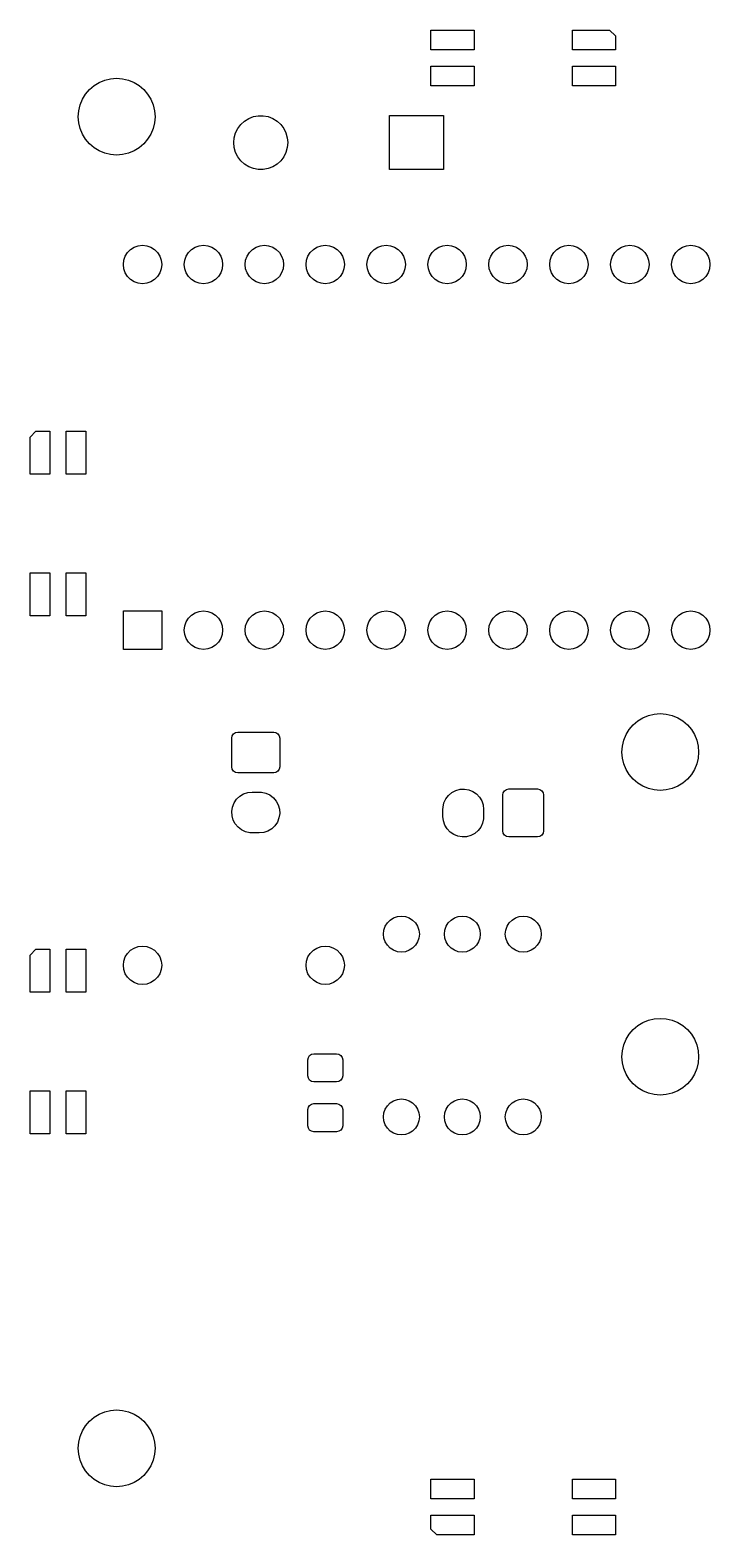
# Model space of a CAD drawing. Extents: x 3.95 to 6.42, y -4.85 to -2.38.
# Drawn here: x 3.952 to 5.069, y -4.847 to -2.378 of the extents above; entities that cross this region are included whole.
import ezdxf

# ---------------------------------------------------------------- set-up
doc = ezdxf.new("R2010")
doc.units = 0
doc.header["$MEASUREMENT"] = 0
doc.layers.add('BLACK', color=7, linetype='CONTINUOUS')

msp = doc.modelspace()

# ---------------------------------------------------------------- linework, layer by layer
at = {"layer": 'BLACK', "linetype": 'CONTINUOUS'}
for p, q in [((4.6104, -2.4098), (4.6104, -2.3776)), ((4.6104, -2.3776), (4.6813, -2.3776)), ((4.6813, -2.3776), (4.6813, -2.4098)), ((4.8427, -2.4098), (4.8427, -2.3776)), ((4.8427, -2.3776), (4.9039, -2.3776)), ((4.9039, -2.3776), (4.9136, -2.3872)), ((4.9136, -2.3872), (4.9136, -2.4098)), ((4.6813, -2.4098), (4.6104, -2.4098)), ((4.9136, -2.4098), (4.8427, -2.4098)), ((4.6104, -2.4689), (4.6104, -2.4366)), ((4.6104, -2.4366), (4.6813, -2.4366)), ((4.6813, -2.4366), (4.6813, -2.4689)), ((4.8427, -2.4689), (4.8427, -2.4366)), ((4.8427, -2.4366), (4.9136, -2.4366)), ((4.9136, -2.4366), (4.9136, -2.4689)), ((4.0499, -2.4751), (4.0575, -2.4687)), ((4.0575, -2.4687), (4.0659, -2.4636)), ((4.0659, -2.4636), (4.075, -2.4598)), ((4.075, -2.4598), (4.0846, -2.4575)), ((4.0846, -2.4575), (4.0945, -2.4567)), ((4.0945, -2.4567), (4.1043, -2.4575)), ((4.1043, -2.4575), (4.114, -2.4598)), ((4.114, -2.4598), (4.1231, -2.4636)), ((4.1231, -2.4636), (4.1315, -2.4687)), ((4.1315, -2.4687), (4.139, -2.4751)), ((4.6813, -2.4689), (4.6104, -2.4689)), ((4.9136, -2.4689), (4.8427, -2.4689)), ((4.0346, -2.5002), (4.0384, -2.4911)), ((4.0384, -2.4911), (4.0435, -2.4827)), ((4.0435, -2.4827), (4.0499, -2.4751)), ((4.139, -2.4751), (4.1454, -2.4827)), ((4.1454, -2.4827), (4.1506, -2.4911)), ((4.1506, -2.4911), (4.1544, -2.5002)), ((4.0315, -2.5197), (4.0323, -2.5098)), ((4.0323, -2.5098), (4.0346, -2.5002)), ((4.1544, -2.5002), (4.1567, -2.5098)), ((4.1567, -2.5098), (4.1575, -2.5197)), ((4.319, -2.5196), (4.327, -2.5181)), ((4.327, -2.5181), (4.3352, -2.5181)), ((4.3352, -2.5181), (4.3432, -2.5196)), ((4.5427, -2.6065), (4.5427, -2.5179)), ((4.5427, -2.5179), (4.6313, -2.5179)), ((4.6313, -2.5179), (4.6313, -2.6065)), ((4.0323, -2.5295), (4.0315, -2.5197)), ((4.0346, -2.5392), (4.0323, -2.5295)), ((4.0384, -2.5483), (4.0346, -2.5392)), ((4.1544, -2.5392), (4.1506, -2.5483)), ((4.1567, -2.5295), (4.1544, -2.5392)), ((4.1575, -2.5197), (4.1567, -2.5295)), ((4.2898, -2.5462), (4.2934, -2.5389)), ((4.2934, -2.5389), (4.2984, -2.5324)), ((4.2984, -2.5324), (4.3044, -2.5269)), ((4.3044, -2.5269), (4.3114, -2.5226)), ((4.3114, -2.5226), (4.319, -2.5196)), ((4.3432, -2.5196), (4.3508, -2.5226)), ((4.3508, -2.5226), (4.3578, -2.5269)), ((4.3578, -2.5269), (4.3638, -2.5324)), ((4.3638, -2.5324), (4.3688, -2.5389)), ((4.3688, -2.5389), (4.3724, -2.5462)), ((4.0435, -2.5567), (4.0384, -2.5483)), ((4.0499, -2.5642), (4.0435, -2.5567)), ((4.0575, -2.5706), (4.0499, -2.5642)), ((4.139, -2.5642), (4.1315, -2.5706)), ((4.1454, -2.5567), (4.139, -2.5642)), ((4.1506, -2.5483), (4.1454, -2.5567)), ((4.2868, -2.5622), (4.2876, -2.5541)), ((4.2876, -2.5703), (4.2868, -2.5622)), ((4.2876, -2.5541), (4.2898, -2.5462)), ((4.3724, -2.5462), (4.3746, -2.5541)), ((4.3746, -2.5541), (4.3754, -2.5622)), ((4.3754, -2.5622), (4.3746, -2.5703)), ((4.0659, -2.5758), (4.0575, -2.5706)), ((4.075, -2.5796), (4.0659, -2.5758)), ((4.0846, -2.5819), (4.075, -2.5796)), ((4.0945, -2.5827), (4.0846, -2.5819)), ((4.1043, -2.5819), (4.0945, -2.5827)), ((4.114, -2.5796), (4.1043, -2.5819)), ((4.1231, -2.5758), (4.114, -2.5796)), ((4.1315, -2.5706), (4.1231, -2.5758)), ((4.2898, -2.5782), (4.2876, -2.5703)), ((4.2934, -2.5855), (4.2898, -2.5782)), ((4.2984, -2.592), (4.2934, -2.5855)), ((4.3044, -2.5975), (4.2984, -2.592)), ((4.3638, -2.592), (4.3578, -2.5975)), ((4.3688, -2.5855), (4.3638, -2.592)), ((4.3724, -2.5782), (4.3688, -2.5855)), ((4.3746, -2.5703), (4.3724, -2.5782)), ((4.3114, -2.6019), (4.3044, -2.5975)), ((4.319, -2.6048), (4.3114, -2.6019)), ((4.327, -2.6063), (4.319, -2.6048)), ((4.3352, -2.6063), (4.327, -2.6063)), ((4.3432, -2.6048), (4.3352, -2.6063)), ((4.3508, -2.6019), (4.3432, -2.6048)), ((4.3578, -2.5975), (4.3508, -2.6019)), ((4.6313, -2.6065), (4.5427, -2.6065)), ((4.1124, -2.7426), (4.1174, -2.7376)), ((4.1174, -2.7376), (4.1233, -2.7338)), ((4.1233, -2.7338), (4.13, -2.7315)), ((4.13, -2.7315), (4.137, -2.7307)), ((4.137, -2.7307), (4.144, -2.7315)), ((4.144, -2.7315), (4.1507, -2.7338)), ((4.1507, -2.7338), (4.1566, -2.7376)), ((4.1566, -2.7376), (4.1616, -2.7426)), ((4.2124, -2.7426), (4.2174, -2.7376)), ((4.2174, -2.7376), (4.2233, -2.7338)), ((4.2233, -2.7338), (4.23, -2.7315)), ((4.23, -2.7315), (4.237, -2.7307)), ((4.237, -2.7307), (4.244, -2.7315)), ((4.244, -2.7315), (4.2507, -2.7338)), ((4.2507, -2.7338), (4.2566, -2.7376)), ((4.2566, -2.7376), (4.2616, -2.7426)), ((4.3124, -2.7426), (4.3174, -2.7376)), ((4.3174, -2.7376), (4.3233, -2.7338)), ((4.3233, -2.7338), (4.33, -2.7315)), ((4.33, -2.7315), (4.337, -2.7307)), ((4.337, -2.7307), (4.344, -2.7315)), ((4.344, -2.7315), (4.3507, -2.7338)), ((4.3507, -2.7338), (4.3566, -2.7376)), ((4.3566, -2.7376), (4.3616, -2.7426)), ((4.4124, -2.7426), (4.4174, -2.7376)), ((4.4174, -2.7376), (4.4233, -2.7338)), ((4.4233, -2.7338), (4.43, -2.7315)), ((4.43, -2.7315), (4.437, -2.7307)), ((4.437, -2.7307), (4.444, -2.7315)), ((4.444, -2.7315), (4.4507, -2.7338)), ((4.4507, -2.7338), (4.4566, -2.7376)), ((4.4566, -2.7376), (4.4616, -2.7426)), ((4.5124, -2.7426), (4.5174, -2.7376)), ((4.5174, -2.7376), (4.5233, -2.7338)), ((4.5233, -2.7338), (4.53, -2.7315)), ((4.53, -2.7315), (4.537, -2.7307)), ((4.537, -2.7307), (4.544, -2.7315)), ((4.544, -2.7315), (4.5507, -2.7338)), ((4.5507, -2.7338), (4.5566, -2.7376)), ((4.5566, -2.7376), (4.5616, -2.7426)), ((4.6124, -2.7426), (4.6174, -2.7376)), ((4.6174, -2.7376), (4.6233, -2.7338)), ((4.6233, -2.7338), (4.63, -2.7315)), ((4.63, -2.7315), (4.637, -2.7307)), ((4.637, -2.7307), (4.644, -2.7315)), ((4.644, -2.7315), (4.6507, -2.7338)), ((4.6507, -2.7338), (4.6566, -2.7376)), ((4.6566, -2.7376), (4.6616, -2.7426)), ((4.7124, -2.7426), (4.7174, -2.7376)), ((4.7174, -2.7376), (4.7233, -2.7338)), ((4.7233, -2.7338), (4.73, -2.7315)), ((4.73, -2.7315), (4.737, -2.7307)), ((4.737, -2.7307), (4.744, -2.7315)), ((4.744, -2.7315), (4.7507, -2.7338)), ((4.7507, -2.7338), (4.7566, -2.7376)), ((4.7566, -2.7376), (4.7616, -2.7426)), ((4.8124, -2.7426), (4.8174, -2.7376)), ((4.8174, -2.7376), (4.8233, -2.7338)), ((4.8233, -2.7338), (4.83, -2.7315)), ((4.83, -2.7315), (4.837, -2.7307)), ((4.837, -2.7307), (4.844, -2.7315)), ((4.844, -2.7315), (4.8507, -2.7338)), ((4.8507, -2.7338), (4.8566, -2.7376)), ((4.8566, -2.7376), (4.8616, -2.7426)), ((4.9124, -2.7426), (4.9174, -2.7376)), ((4.9174, -2.7376), (4.9233, -2.7338)), ((4.9233, -2.7338), (4.93, -2.7315)), ((4.93, -2.7315), (4.937, -2.7307)), ((4.937, -2.7307), (4.944, -2.7315)), ((4.944, -2.7315), (4.9507, -2.7338)), ((4.9507, -2.7338), (4.9566, -2.7376)), ((4.9566, -2.7376), (4.9616, -2.7426)), ((5.0124, -2.7426), (5.0174, -2.7376)), ((5.0174, -2.7376), (5.0233, -2.7338)), ((5.0233, -2.7338), (5.03, -2.7315)), ((5.03, -2.7315), (5.037, -2.7307)), ((5.037, -2.7307), (5.044, -2.7315)), ((5.044, -2.7315), (5.0507, -2.7338)), ((5.0507, -2.7338), (5.0566, -2.7376)), ((5.0566, -2.7376), (5.0616, -2.7426)), ((4.1055, -2.7622), (4.1063, -2.7552)), ((4.1063, -2.7692), (4.1055, -2.7622)), ((4.1063, -2.7552), (4.1086, -2.7485)), ((4.1086, -2.7485), (4.1124, -2.7426)), ((4.1616, -2.7426), (4.1654, -2.7485)), ((4.1654, -2.7485), (4.1677, -2.7552)), ((4.1677, -2.7552), (4.1685, -2.7622)), ((4.1685, -2.7622), (4.1677, -2.7692)), ((4.2055, -2.7622), (4.2063, -2.7552)), ((4.2063, -2.7692), (4.2055, -2.7622)), ((4.2063, -2.7552), (4.2086, -2.7485)), ((4.2086, -2.7485), (4.2124, -2.7426)), ((4.2616, -2.7426), (4.2654, -2.7485)), ((4.2654, -2.7485), (4.2677, -2.7552)), ((4.2677, -2.7552), (4.2685, -2.7622)), ((4.2685, -2.7622), (4.2677, -2.7692)), ((4.3055, -2.7622), (4.3063, -2.7552)), ((4.3063, -2.7692), (4.3055, -2.7622)), ((4.3063, -2.7552), (4.3086, -2.7485)), ((4.3086, -2.7485), (4.3124, -2.7426)), ((4.3616, -2.7426), (4.3654, -2.7485)), ((4.3654, -2.7485), (4.3677, -2.7552)), ((4.3677, -2.7552), (4.3685, -2.7622)), ((4.3685, -2.7622), (4.3677, -2.7692)), ((4.4055, -2.7622), (4.4063, -2.7552)), ((4.4063, -2.7692), (4.4055, -2.7622)), ((4.4063, -2.7552), (4.4086, -2.7485)), ((4.4086, -2.7485), (4.4124, -2.7426)), ((4.4616, -2.7426), (4.4654, -2.7485)), ((4.4654, -2.7485), (4.4677, -2.7552)), ((4.4677, -2.7552), (4.4685, -2.7622)), ((4.4685, -2.7622), (4.4677, -2.7692)), ((4.5055, -2.7622), (4.5063, -2.7552)), ((4.5063, -2.7692), (4.5055, -2.7622)), ((4.5063, -2.7552), (4.5086, -2.7485)), ((4.5086, -2.7485), (4.5124, -2.7426)), ((4.5616, -2.7426), (4.5654, -2.7485)), ((4.5654, -2.7485), (4.5677, -2.7552)), ((4.5677, -2.7552), (4.5685, -2.7622)), ((4.5685, -2.7622), (4.5677, -2.7692)), ((4.6055, -2.7622), (4.6063, -2.7552)), ((4.6063, -2.7692), (4.6055, -2.7622)), ((4.6063, -2.7552), (4.6086, -2.7485)), ((4.6086, -2.7485), (4.6124, -2.7426)), ((4.6616, -2.7426), (4.6654, -2.7485)), ((4.6654, -2.7485), (4.6677, -2.7552)), ((4.6677, -2.7552), (4.6685, -2.7622)), ((4.6685, -2.7622), (4.6677, -2.7692)), ((4.7055, -2.7622), (4.7063, -2.7552)), ((4.7063, -2.7692), (4.7055, -2.7622)), ((4.7063, -2.7552), (4.7086, -2.7485)), ((4.7086, -2.7485), (4.7124, -2.7426)), ((4.7616, -2.7426), (4.7654, -2.7485)), ((4.7654, -2.7485), (4.7677, -2.7552)), ((4.7677, -2.7552), (4.7685, -2.7622)), ((4.7685, -2.7622), (4.7677, -2.7692)), ((4.8055, -2.7622), (4.8063, -2.7552)), ((4.8063, -2.7692), (4.8055, -2.7622)), ((4.8063, -2.7552), (4.8086, -2.7485)), ((4.8086, -2.7485), (4.8124, -2.7426)), ((4.8616, -2.7426), (4.8654, -2.7485)), ((4.8654, -2.7485), (4.8677, -2.7552)), ((4.8677, -2.7552), (4.8685, -2.7622)), ((4.8685, -2.7622), (4.8677, -2.7692)), ((4.9055, -2.7622), (4.9063, -2.7552)), ((4.9063, -2.7692), (4.9055, -2.7622)), ((4.9063, -2.7552), (4.9086, -2.7485)), ((4.9086, -2.7485), (4.9124, -2.7426)), ((4.9616, -2.7426), (4.9654, -2.7485)), ((4.9654, -2.7485), (4.9677, -2.7552)), ((4.9677, -2.7552), (4.9685, -2.7622)), ((4.9685, -2.7622), (4.9677, -2.7692)), ((5.0055, -2.7622), (5.0063, -2.7552)), ((5.0063, -2.7692), (5.0055, -2.7622)), ((5.0063, -2.7552), (5.0086, -2.7485)), ((5.0086, -2.7485), (5.0124, -2.7426)), ((5.0616, -2.7426), (5.0654, -2.7485)), ((5.0654, -2.7485), (5.0677, -2.7552)), ((5.0677, -2.7552), (5.0685, -2.7622)), ((5.0685, -2.7622), (5.0677, -2.7692)), ((4.1086, -2.7759), (4.1063, -2.7692)), ((4.1124, -2.7818), (4.1086, -2.7759)), ((4.1174, -2.7868), (4.1124, -2.7818)), ((4.1233, -2.7906), (4.1174, -2.7868)), ((4.1566, -2.7868), (4.1507, -2.7906)), ((4.1616, -2.7818), (4.1566, -2.7868)), ((4.1654, -2.7759), (4.1616, -2.7818)), ((4.1677, -2.7692), (4.1654, -2.7759)), ((4.2086, -2.7759), (4.2063, -2.7692)), ((4.2124, -2.7818), (4.2086, -2.7759)), ((4.2174, -2.7868), (4.2124, -2.7818)), ((4.2233, -2.7906), (4.2174, -2.7868)), ((4.2566, -2.7868), (4.2507, -2.7906)), ((4.2616, -2.7818), (4.2566, -2.7868)), ((4.2654, -2.7759), (4.2616, -2.7818)), ((4.2677, -2.7692), (4.2654, -2.7759)), ((4.3086, -2.7759), (4.3063, -2.7692)), ((4.3124, -2.7818), (4.3086, -2.7759)), ((4.3174, -2.7868), (4.3124, -2.7818)), ((4.3233, -2.7906), (4.3174, -2.7868)), ((4.3566, -2.7868), (4.3507, -2.7906)), ((4.3616, -2.7818), (4.3566, -2.7868)), ((4.3654, -2.7759), (4.3616, -2.7818)), ((4.3677, -2.7692), (4.3654, -2.7759)), ((4.4086, -2.7759), (4.4063, -2.7692)), ((4.4124, -2.7818), (4.4086, -2.7759)), ((4.4174, -2.7868), (4.4124, -2.7818)), ((4.4233, -2.7906), (4.4174, -2.7868)), ((4.4566, -2.7868), (4.4507, -2.7906)), ((4.4616, -2.7818), (4.4566, -2.7868)), ((4.4654, -2.7759), (4.4616, -2.7818)), ((4.4677, -2.7692), (4.4654, -2.7759)), ((4.5086, -2.7759), (4.5063, -2.7692)), ((4.5124, -2.7818), (4.5086, -2.7759)), ((4.5174, -2.7868), (4.5124, -2.7818)), ((4.5233, -2.7906), (4.5174, -2.7868)), ((4.5566, -2.7868), (4.5507, -2.7906)), ((4.5616, -2.7818), (4.5566, -2.7868)), ((4.5654, -2.7759), (4.5616, -2.7818)), ((4.5677, -2.7692), (4.5654, -2.7759)), ((4.6086, -2.7759), (4.6063, -2.7692)), ((4.6124, -2.7818), (4.6086, -2.7759)), ((4.6174, -2.7868), (4.6124, -2.7818)), ((4.6233, -2.7906), (4.6174, -2.7868)), ((4.6566, -2.7868), (4.6507, -2.7906)), ((4.6616, -2.7818), (4.6566, -2.7868)), ((4.6654, -2.7759), (4.6616, -2.7818)), ((4.6677, -2.7692), (4.6654, -2.7759)), ((4.7086, -2.7759), (4.7063, -2.7692)), ((4.7124, -2.7818), (4.7086, -2.7759)), ((4.7174, -2.7868), (4.7124, -2.7818)), ((4.7233, -2.7906), (4.7174, -2.7868)), ((4.7566, -2.7868), (4.7507, -2.7906)), ((4.7616, -2.7818), (4.7566, -2.7868)), ((4.7654, -2.7759), (4.7616, -2.7818)), ((4.7677, -2.7692), (4.7654, -2.7759)), ((4.8086, -2.7759), (4.8063, -2.7692)), ((4.8124, -2.7818), (4.8086, -2.7759)), ((4.8174, -2.7868), (4.8124, -2.7818)), ((4.8233, -2.7906), (4.8174, -2.7868)), ((4.8566, -2.7868), (4.8507, -2.7906)), ((4.8616, -2.7818), (4.8566, -2.7868)), ((4.8654, -2.7759), (4.8616, -2.7818)), ((4.8677, -2.7692), (4.8654, -2.7759)), ((4.9086, -2.7759), (4.9063, -2.7692)), ((4.9124, -2.7818), (4.9086, -2.7759)), ((4.9174, -2.7868), (4.9124, -2.7818)), ((4.9233, -2.7906), (4.9174, -2.7868)), ((4.9566, -2.7868), (4.9507, -2.7906)), ((4.9616, -2.7818), (4.9566, -2.7868)), ((4.9654, -2.7759), (4.9616, -2.7818)), ((4.9677, -2.7692), (4.9654, -2.7759)), ((5.0086, -2.7759), (5.0063, -2.7692)), ((5.0124, -2.7818), (5.0086, -2.7759)), ((5.0174, -2.7868), (5.0124, -2.7818)), ((5.0233, -2.7906), (5.0174, -2.7868)), ((5.0566, -2.7868), (5.0507, -2.7906)), ((5.0616, -2.7818), (5.0566, -2.7868)), ((5.0654, -2.7759), (5.0616, -2.7818)), ((5.0677, -2.7692), (5.0654, -2.7759)), ((4.13, -2.7929), (4.1233, -2.7906)), ((4.137, -2.7937), (4.13, -2.7929)), ((4.144, -2.7929), (4.137, -2.7937)), ((4.1507, -2.7906), (4.144, -2.7929)), ((4.23, -2.7929), (4.2233, -2.7906)), ((4.237, -2.7937), (4.23, -2.7929)), ((4.244, -2.7929), (4.237, -2.7937)), ((4.2507, -2.7906), (4.244, -2.7929)), ((4.33, -2.7929), (4.3233, -2.7906)), ((4.337, -2.7937), (4.33, -2.7929)), ((4.344, -2.7929), (4.337, -2.7937)), ((4.3507, -2.7906), (4.344, -2.7929)), ((4.43, -2.7929), (4.4233, -2.7906)), ((4.437, -2.7937), (4.43, -2.7929)), ((4.444, -2.7929), (4.437, -2.7937)), ((4.4507, -2.7906), (4.444, -2.7929)), ((4.53, -2.7929), (4.5233, -2.7906)), ((4.537, -2.7937), (4.53, -2.7929)), ((4.544, -2.7929), (4.537, -2.7937)), ((4.5507, -2.7906), (4.544, -2.7929)), ((4.63, -2.7929), (4.6233, -2.7906)), ((4.637, -2.7937), (4.63, -2.7929)), ((4.644, -2.7929), (4.637, -2.7937)), ((4.6507, -2.7906), (4.644, -2.7929)), ((4.73, -2.7929), (4.7233, -2.7906)), ((4.737, -2.7937), (4.73, -2.7929)), ((4.744, -2.7929), (4.737, -2.7937)), ((4.7507, -2.7906), (4.744, -2.7929)), ((4.83, -2.7929), (4.8233, -2.7906)), ((4.837, -2.7937), (4.83, -2.7929)), ((4.844, -2.7929), (4.837, -2.7937)), ((4.8507, -2.7906), (4.844, -2.7929)), ((4.93, -2.7929), (4.9233, -2.7906)), ((4.937, -2.7937), (4.93, -2.7929)), ((4.944, -2.7929), (4.937, -2.7937)), ((4.9507, -2.7906), (4.944, -2.7929)), ((5.03, -2.7929), (5.0233, -2.7906)), ((5.037, -2.7937), (5.03, -2.7929)), ((5.044, -2.7929), (5.037, -2.7937)), ((5.0507, -2.7906), (5.044, -2.7929)), ((3.9524, -3.0453), (3.962, -3.0356)), ((3.962, -3.0356), (3.9846, -3.0356)), ((3.9846, -3.0356), (3.9846, -3.1065)), ((4.0114, -3.1065), (4.0114, -3.0356)), ((4.0114, -3.0356), (4.0437, -3.0356)), ((4.0437, -3.0356), (4.0437, -3.1065)), ((3.9524, -3.1065), (3.9524, -3.0453)), ((3.9846, -3.1065), (3.9524, -3.1065)), ((4.0437, -3.1065), (4.0114, -3.1065)), ((3.9524, -3.3388), (3.9524, -3.2679)), ((3.9524, -3.2679), (3.9846, -3.2679)), ((3.9846, -3.2679), (3.9846, -3.3388)), ((4.0114, -3.3388), (4.0114, -3.2679)), ((4.0114, -3.2679), (4.0437, -3.2679)), ((4.0437, -3.2679), (4.0437, -3.3388)), ((4.1055, -3.3937), (4.1055, -3.3307)), ((4.1055, -3.3307), (4.1685, -3.3307)), ((4.1685, -3.3307), (4.1685, -3.3937)), ((4.2233, -3.3338), (4.23, -3.3315)), ((4.23, -3.3315), (4.237, -3.3307)), ((4.237, -3.3307), (4.244, -3.3315)), ((4.244, -3.3315), (4.2507, -3.3338)), ((4.3233, -3.3338), (4.33, -3.3315)), ((4.33, -3.3315), (4.337, -3.3307)), ((4.337, -3.3307), (4.344, -3.3315)), ((4.344, -3.3315), (4.3507, -3.3338)), ((4.4233, -3.3338), (4.43, -3.3315)), ((4.43, -3.3315), (4.437, -3.3307)), ((4.437, -3.3307), (4.444, -3.3315)), ((4.444, -3.3315), (4.4507, -3.3338)), ((4.5233, -3.3338), (4.53, -3.3315)), ((4.53, -3.3315), (4.537, -3.3307)), ((4.537, -3.3307), (4.544, -3.3315)), ((4.544, -3.3315), (4.5507, -3.3338)), ((4.6233, -3.3338), (4.63, -3.3315)), ((4.63, -3.3315), (4.637, -3.3307)), ((4.637, -3.3307), (4.644, -3.3315)), ((4.644, -3.3315), (4.6507, -3.3338)), ((4.7233, -3.3338), (4.73, -3.3315)), ((4.73, -3.3315), (4.737, -3.3307)), ((4.737, -3.3307), (4.744, -3.3315)), ((4.744, -3.3315), (4.7507, -3.3338)), ((4.8233, -3.3338), (4.83, -3.3315)), ((4.83, -3.3315), (4.837, -3.3307)), ((4.837, -3.3307), (4.844, -3.3315)), ((4.844, -3.3315), (4.8507, -3.3338)), ((4.9233, -3.3338), (4.93, -3.3315)), ((4.93, -3.3315), (4.937, -3.3307)), ((4.937, -3.3307), (4.944, -3.3315)), ((4.944, -3.3315), (4.9507, -3.3338)), ((5.0233, -3.3338), (5.03, -3.3315)), ((5.03, -3.3315), (5.037, -3.3307)), ((5.037, -3.3307), (5.044, -3.3315)), ((5.044, -3.3315), (5.0507, -3.3338)), ((3.9846, -3.3388), (3.9524, -3.3388)), ((4.0437, -3.3388), (4.0114, -3.3388)), ((4.2055, -3.3622), (4.2063, -3.3552)), ((4.2063, -3.3552), (4.2086, -3.3485)), ((4.2086, -3.3485), (4.2124, -3.3426)), ((4.2124, -3.3426), (4.2174, -3.3376)), ((4.2174, -3.3376), (4.2233, -3.3338)), ((4.2507, -3.3338), (4.2566, -3.3376)), ((4.2566, -3.3376), (4.2616, -3.3426)), ((4.2616, -3.3426), (4.2654, -3.3485)), ((4.2654, -3.3485), (4.2677, -3.3552)), ((4.2677, -3.3552), (4.2685, -3.3622)), ((4.3055, -3.3622), (4.3063, -3.3552)), ((4.3063, -3.3552), (4.3086, -3.3485)), ((4.3086, -3.3485), (4.3124, -3.3426)), ((4.3124, -3.3426), (4.3174, -3.3376)), ((4.3174, -3.3376), (4.3233, -3.3338)), ((4.3507, -3.3338), (4.3566, -3.3376)), ((4.3566, -3.3376), (4.3616, -3.3426)), ((4.3616, -3.3426), (4.3654, -3.3485)), ((4.3654, -3.3485), (4.3677, -3.3552)), ((4.3677, -3.3552), (4.3685, -3.3622)), ((4.4055, -3.3622), (4.4063, -3.3552)), ((4.4063, -3.3552), (4.4086, -3.3485)), ((4.4086, -3.3485), (4.4124, -3.3426)), ((4.4124, -3.3426), (4.4174, -3.3376)), ((4.4174, -3.3376), (4.4233, -3.3338)), ((4.4507, -3.3338), (4.4566, -3.3376)), ((4.4566, -3.3376), (4.4616, -3.3426)), ((4.4616, -3.3426), (4.4654, -3.3485)), ((4.4654, -3.3485), (4.4677, -3.3552)), ((4.4677, -3.3552), (4.4685, -3.3622)), ((4.5055, -3.3622), (4.5063, -3.3552)), ((4.5063, -3.3552), (4.5086, -3.3485)), ((4.5086, -3.3485), (4.5124, -3.3426)), ((4.5124, -3.3426), (4.5174, -3.3376)), ((4.5174, -3.3376), (4.5233, -3.3338)), ((4.5507, -3.3338), (4.5566, -3.3376)), ((4.5566, -3.3376), (4.5616, -3.3426)), ((4.5616, -3.3426), (4.5654, -3.3485)), ((4.5654, -3.3485), (4.5677, -3.3552)), ((4.5677, -3.3552), (4.5685, -3.3622)), ((4.6055, -3.3622), (4.6063, -3.3552)), ((4.6063, -3.3552), (4.6086, -3.3485)), ((4.6086, -3.3485), (4.6124, -3.3426)), ((4.6124, -3.3426), (4.6174, -3.3376)), ((4.6174, -3.3376), (4.6233, -3.3338)), ((4.6507, -3.3338), (4.6566, -3.3376)), ((4.6566, -3.3376), (4.6616, -3.3426)), ((4.6616, -3.3426), (4.6654, -3.3485)), ((4.6654, -3.3485), (4.6677, -3.3552)), ((4.6677, -3.3552), (4.6685, -3.3622)), ((4.7055, -3.3622), (4.7063, -3.3552)), ((4.7063, -3.3552), (4.7086, -3.3485)), ((4.7086, -3.3485), (4.7124, -3.3426)), ((4.7124, -3.3426), (4.7174, -3.3376)), ((4.7174, -3.3376), (4.7233, -3.3338)), ((4.7507, -3.3338), (4.7566, -3.3376)), ((4.7566, -3.3376), (4.7616, -3.3426)), ((4.7616, -3.3426), (4.7654, -3.3485)), ((4.7654, -3.3485), (4.7677, -3.3552)), ((4.7677, -3.3552), (4.7685, -3.3622)), ((4.8055, -3.3622), (4.8063, -3.3552)), ((4.8063, -3.3552), (4.8086, -3.3485)), ((4.8086, -3.3485), (4.8124, -3.3426)), ((4.8124, -3.3426), (4.8174, -3.3376)), ((4.8174, -3.3376), (4.8233, -3.3338)), ((4.8507, -3.3338), (4.8566, -3.3376)), ((4.8566, -3.3376), (4.8616, -3.3426)), ((4.8616, -3.3426), (4.8654, -3.3485)), ((4.8654, -3.3485), (4.8677, -3.3552)), ((4.8677, -3.3552), (4.8685, -3.3622)), ((4.9055, -3.3622), (4.9063, -3.3552)), ((4.9063, -3.3552), (4.9086, -3.3485)), ((4.9086, -3.3485), (4.9124, -3.3426)), ((4.9124, -3.3426), (4.9174, -3.3376)), ((4.9174, -3.3376), (4.9233, -3.3338)), ((4.9507, -3.3338), (4.9566, -3.3376)), ((4.9566, -3.3376), (4.9616, -3.3426)), ((4.9616, -3.3426), (4.9654, -3.3485)), ((4.9654, -3.3485), (4.9677, -3.3552)), ((4.9677, -3.3552), (4.9685, -3.3622)), ((5.0055, -3.3622), (5.0063, -3.3552)), ((5.0063, -3.3552), (5.0086, -3.3485)), ((5.0086, -3.3485), (5.0124, -3.3426)), ((5.0124, -3.3426), (5.0174, -3.3376)), ((5.0174, -3.3376), (5.0233, -3.3338)), ((5.0507, -3.3338), (5.0566, -3.3376)), ((5.0566, -3.3376), (5.0616, -3.3426)), ((5.0616, -3.3426), (5.0654, -3.3485)), ((5.0654, -3.3485), (5.0677, -3.3552)), ((5.0677, -3.3552), (5.0685, -3.3622)), ((4.2063, -3.3692), (4.2055, -3.3622)), ((4.2086, -3.3759), (4.2063, -3.3692)), ((4.2124, -3.3818), (4.2086, -3.3759)), ((4.2174, -3.3868), (4.2124, -3.3818)), ((4.2616, -3.3818), (4.2566, -3.3868)), ((4.2654, -3.3759), (4.2616, -3.3818)), ((4.2677, -3.3692), (4.2654, -3.3759)), ((4.2685, -3.3622), (4.2677, -3.3692)), ((4.3063, -3.3692), (4.3055, -3.3622)), ((4.3086, -3.3759), (4.3063, -3.3692)), ((4.3124, -3.3818), (4.3086, -3.3759)), ((4.3174, -3.3868), (4.3124, -3.3818)), ((4.3616, -3.3818), (4.3566, -3.3868)), ((4.3654, -3.3759), (4.3616, -3.3818)), ((4.3677, -3.3692), (4.3654, -3.3759)), ((4.3685, -3.3622), (4.3677, -3.3692)), ((4.4063, -3.3692), (4.4055, -3.3622)), ((4.4086, -3.3759), (4.4063, -3.3692)), ((4.4124, -3.3818), (4.4086, -3.3759)), ((4.4174, -3.3868), (4.4124, -3.3818)), ((4.4616, -3.3818), (4.4566, -3.3868)), ((4.4654, -3.3759), (4.4616, -3.3818)), ((4.4677, -3.3692), (4.4654, -3.3759)), ((4.4685, -3.3622), (4.4677, -3.3692)), ((4.5063, -3.3692), (4.5055, -3.3622)), ((4.5086, -3.3759), (4.5063, -3.3692)), ((4.5124, -3.3818), (4.5086, -3.3759)), ((4.5174, -3.3868), (4.5124, -3.3818)), ((4.5616, -3.3818), (4.5566, -3.3868)), ((4.5654, -3.3759), (4.5616, -3.3818)), ((4.5677, -3.3692), (4.5654, -3.3759)), ((4.5685, -3.3622), (4.5677, -3.3692)), ((4.6063, -3.3692), (4.6055, -3.3622)), ((4.6086, -3.3759), (4.6063, -3.3692)), ((4.6124, -3.3818), (4.6086, -3.3759)), ((4.6174, -3.3868), (4.6124, -3.3818)), ((4.6616, -3.3818), (4.6566, -3.3868)), ((4.6654, -3.3759), (4.6616, -3.3818)), ((4.6677, -3.3692), (4.6654, -3.3759)), ((4.6685, -3.3622), (4.6677, -3.3692)), ((4.7063, -3.3692), (4.7055, -3.3622)), ((4.7086, -3.3759), (4.7063, -3.3692)), ((4.7124, -3.3818), (4.7086, -3.3759)), ((4.7174, -3.3868), (4.7124, -3.3818)), ((4.7616, -3.3818), (4.7566, -3.3868)), ((4.7654, -3.3759), (4.7616, -3.3818)), ((4.7677, -3.3692), (4.7654, -3.3759)), ((4.7685, -3.3622), (4.7677, -3.3692)), ((4.8063, -3.3692), (4.8055, -3.3622)), ((4.8086, -3.3759), (4.8063, -3.3692)), ((4.8124, -3.3818), (4.8086, -3.3759)), ((4.8174, -3.3868), (4.8124, -3.3818)), ((4.8616, -3.3818), (4.8566, -3.3868)), ((4.8654, -3.3759), (4.8616, -3.3818)), ((4.8677, -3.3692), (4.8654, -3.3759)), ((4.8685, -3.3622), (4.8677, -3.3692)), ((4.9063, -3.3692), (4.9055, -3.3622)), ((4.9086, -3.3759), (4.9063, -3.3692)), ((4.9124, -3.3818), (4.9086, -3.3759)), ((4.9174, -3.3868), (4.9124, -3.3818)), ((4.9616, -3.3818), (4.9566, -3.3868)), ((4.9654, -3.3759), (4.9616, -3.3818)), ((4.9677, -3.3692), (4.9654, -3.3759)), ((4.9685, -3.3622), (4.9677, -3.3692)), ((5.0063, -3.3692), (5.0055, -3.3622)), ((5.0086, -3.3759), (5.0063, -3.3692)), ((5.0124, -3.3818), (5.0086, -3.3759)), ((5.0174, -3.3868), (5.0124, -3.3818)), ((5.0616, -3.3818), (5.0566, -3.3868)), ((5.0654, -3.3759), (5.0616, -3.3818)), ((5.0677, -3.3692), (5.0654, -3.3759)), ((5.0685, -3.3622), (5.0677, -3.3692)), ((4.1685, -3.3937), (4.1055, -3.3937)), ((4.2233, -3.3906), (4.2174, -3.3868)), ((4.23, -3.3929), (4.2233, -3.3906)), ((4.237, -3.3937), (4.23, -3.3929)), ((4.244, -3.3929), (4.237, -3.3937)), ((4.2507, -3.3906), (4.244, -3.3929)), ((4.2566, -3.3868), (4.2507, -3.3906)), ((4.3233, -3.3906), (4.3174, -3.3868)), ((4.33, -3.3929), (4.3233, -3.3906)), ((4.337, -3.3937), (4.33, -3.3929)), ((4.344, -3.3929), (4.337, -3.3937)), ((4.3507, -3.3906), (4.344, -3.3929)), ((4.3566, -3.3868), (4.3507, -3.3906)), ((4.4233, -3.3906), (4.4174, -3.3868)), ((4.43, -3.3929), (4.4233, -3.3906)), ((4.437, -3.3937), (4.43, -3.3929)), ((4.444, -3.3929), (4.437, -3.3937)), ((4.4507, -3.3906), (4.444, -3.3929)), ((4.4566, -3.3868), (4.4507, -3.3906)), ((4.5233, -3.3906), (4.5174, -3.3868)), ((4.53, -3.3929), (4.5233, -3.3906)), ((4.537, -3.3937), (4.53, -3.3929)), ((4.544, -3.3929), (4.537, -3.3937)), ((4.5507, -3.3906), (4.544, -3.3929)), ((4.5566, -3.3868), (4.5507, -3.3906)), ((4.6233, -3.3906), (4.6174, -3.3868)), ((4.63, -3.3929), (4.6233, -3.3906)), ((4.637, -3.3937), (4.63, -3.3929)), ((4.644, -3.3929), (4.637, -3.3937)), ((4.6507, -3.3906), (4.644, -3.3929)), ((4.6566, -3.3868), (4.6507, -3.3906)), ((4.7233, -3.3906), (4.7174, -3.3868)), ((4.73, -3.3929), (4.7233, -3.3906)), ((4.737, -3.3937), (4.73, -3.3929)), ((4.744, -3.3929), (4.737, -3.3937)), ((4.7507, -3.3906), (4.744, -3.3929)), ((4.7566, -3.3868), (4.7507, -3.3906)), ((4.8233, -3.3906), (4.8174, -3.3868)), ((4.83, -3.3929), (4.8233, -3.3906)), ((4.837, -3.3937), (4.83, -3.3929)), ((4.844, -3.3929), (4.837, -3.3937)), ((4.8507, -3.3906), (4.844, -3.3929)), ((4.8566, -3.3868), (4.8507, -3.3906)), ((4.9233, -3.3906), (4.9174, -3.3868)), ((4.93, -3.3929), (4.9233, -3.3906)), ((4.937, -3.3937), (4.93, -3.3929)), ((4.944, -3.3929), (4.937, -3.3937)), ((4.9507, -3.3906), (4.944, -3.3929)), ((4.9566, -3.3868), (4.9507, -3.3906)), ((5.0233, -3.3906), (5.0174, -3.3868)), ((5.03, -3.3929), (5.0233, -3.3906)), ((5.037, -3.3937), (5.03, -3.3929)), ((5.044, -3.3929), (5.037, -3.3937)), ((5.0507, -3.3906), (5.044, -3.3929)), ((5.0566, -3.3868), (5.0507, -3.3906)), ((4.95, -3.5112), (4.9584, -3.5061)), ((4.9584, -3.5061), (4.9675, -3.5023)), ((4.9675, -3.5023), (4.9772, -3.5)), ((4.9772, -3.5), (4.987, -3.4992)), ((4.987, -3.4992), (4.9969, -3.5)), ((4.9969, -3.5), (5.0065, -3.5023)), ((5.0065, -3.5023), (5.0156, -3.5061)), ((5.0156, -3.5061), (5.024, -3.5112)), ((4.2863, -3.5324), (4.2895, -3.5303)), ((4.2895, -3.5303), (4.2933, -3.5295)), ((4.2933, -3.5295), (4.3524, -3.5295)), ((4.3524, -3.5295), (4.3561, -3.5303)), ((4.3561, -3.5303), (4.3593, -3.5324)), ((4.9309, -3.5336), (4.936, -3.5252)), ((4.936, -3.5252), (4.9425, -3.5177)), ((4.9425, -3.5177), (4.95, -3.5112)), ((5.024, -3.5112), (5.0316, -3.5177)), ((5.0316, -3.5177), (5.038, -3.5252)), ((5.038, -3.5252), (5.0431, -3.5336)), ((4.2835, -3.5394), (4.2842, -3.5356)), ((4.2835, -3.5866), (4.2835, -3.5394)), ((4.2842, -3.5356), (4.2863, -3.5324)), ((4.3593, -3.5324), (4.3615, -3.5356)), ((4.3615, -3.5356), (4.3622, -3.5394)), ((4.3622, -3.5394), (4.3622, -3.5866)), ((4.924, -3.5622), (4.9248, -3.5524)), ((4.9248, -3.5524), (4.9271, -3.5427)), ((4.9271, -3.5427), (4.9309, -3.5336)), ((5.0431, -3.5336), (5.0469, -3.5427)), ((5.0469, -3.5427), (5.0492, -3.5524)), ((5.0492, -3.5524), (5.05, -3.5622)), ((4.9248, -3.5721), (4.924, -3.5622)), ((4.9271, -3.5817), (4.9248, -3.5721)), ((5.0492, -3.5721), (5.0469, -3.5817)), ((5.05, -3.5622), (5.0492, -3.5721)), ((4.2842, -3.5904), (4.2835, -3.5866)), ((4.2863, -3.5936), (4.2842, -3.5904)), ((4.2895, -3.5957), (4.2863, -3.5936)), ((4.2933, -3.5965), (4.2895, -3.5957)), ((4.3524, -3.5965), (4.2933, -3.5965)), ((4.3561, -3.5957), (4.3524, -3.5965)), ((4.3593, -3.5936), (4.3561, -3.5957)), ((4.3615, -3.5904), (4.3593, -3.5936)), ((4.3622, -3.5866), (4.3615, -3.5904)), ((4.9309, -3.5908), (4.9271, -3.5817)), ((4.936, -3.5992), (4.9309, -3.5908)), ((4.9425, -3.6067), (4.936, -3.5992)), ((5.038, -3.5992), (5.0316, -3.6067)), ((5.0431, -3.5908), (5.038, -3.5992)), ((5.0469, -3.5817), (5.0431, -3.5908)), ((4.3029, -3.631), (4.3097, -3.6287)), ((4.3097, -3.6287), (4.3169, -3.628)), ((4.3169, -3.628), (4.3287, -3.628)), ((4.3287, -3.628), (4.3324, -3.6281)), ((4.3324, -3.6281), (4.3394, -3.6297)), ((4.3394, -3.6297), (4.346, -3.6327)), ((4.6393, -3.6333), (4.6448, -3.6286)), ((4.6448, -3.6286), (4.6512, -3.6252)), ((4.6512, -3.6252), (4.6582, -3.6233)), ((4.6582, -3.6233), (4.6654, -3.6229)), ((4.6654, -3.6229), (4.6725, -3.6241)), ((4.6725, -3.6241), (4.6793, -3.6267)), ((4.6793, -3.6267), (4.6852, -3.6308)), ((4.7285, -3.6327), (4.7293, -3.6289)), ((4.7293, -3.6289), (4.7314, -3.6257)), ((4.7314, -3.6257), (4.7346, -3.6236)), ((4.7346, -3.6236), (4.7384, -3.6228)), ((4.7384, -3.6228), (4.7856, -3.6228)), ((4.7856, -3.6228), (4.7894, -3.6236)), ((4.7894, -3.6236), (4.7926, -3.6257)), ((4.7926, -3.6257), (4.7947, -3.6289)), ((4.7947, -3.6289), (4.7955, -3.6327)), ((4.95, -3.6132), (4.9425, -3.6067)), ((4.9584, -3.6183), (4.95, -3.6132)), ((4.9675, -3.6221), (4.9584, -3.6183)), ((4.9772, -3.6244), (4.9675, -3.6221)), ((4.987, -3.6252), (4.9772, -3.6244)), ((4.9969, -3.6244), (4.987, -3.6252)), ((5.0065, -3.6221), (4.9969, -3.6244)), ((5.0156, -3.6183), (5.0065, -3.6221)), ((5.024, -3.6132), (5.0156, -3.6183)), ((5.0316, -3.6067), (5.024, -3.6132)), ((4.2835, -3.6596), (4.2847, -3.6525)), ((4.2847, -3.6525), (4.2874, -3.6457)), ((4.2874, -3.6457), (4.2914, -3.6398)), ((4.2914, -3.6398), (4.2967, -3.6348)), ((4.2967, -3.6348), (4.3029, -3.631)), ((4.346, -3.6327), (4.3518, -3.6371)), ((4.3518, -3.6371), (4.3564, -3.6426)), ((4.3564, -3.6426), (4.3598, -3.649)), ((4.3598, -3.649), (4.3618, -3.656)), ((4.6301, -3.6563), (4.6303, -3.6527)), ((4.6303, -3.6527), (4.6319, -3.6456)), ((4.6319, -3.6456), (4.6349, -3.639)), ((4.6349, -3.639), (4.6393, -3.6333)), ((4.6852, -3.6308), (4.6902, -3.636)), ((4.6902, -3.636), (4.694, -3.6422)), ((4.694, -3.6422), (4.6963, -3.6491)), ((4.6963, -3.6491), (4.697, -3.6563)), ((4.7285, -3.6917), (4.7285, -3.6327)), ((4.7955, -3.6327), (4.7955, -3.6917)), ((4.2839, -3.6668), (4.2835, -3.6596)), ((4.2858, -3.6738), (4.2839, -3.6668)), ((4.2892, -3.6802), (4.2858, -3.6738)), ((4.3583, -3.6771), (4.3542, -3.6831)), ((4.361, -3.6704), (4.3583, -3.6771)), ((4.3622, -3.6632), (4.361, -3.6704)), ((4.3618, -3.656), (4.3622, -3.6632)), ((4.6301, -3.6681), (4.6301, -3.6563)), ((4.6309, -3.6753), (4.6301, -3.6681)), ((4.6332, -3.6822), (4.6309, -3.6753)), ((4.6953, -3.6788), (4.6923, -3.6854)), ((4.6969, -3.6717), (4.6953, -3.6788)), ((4.697, -3.6681), (4.6969, -3.6717)), ((4.697, -3.6563), (4.697, -3.6681)), ((4.2939, -3.6857), (4.2892, -3.6802)), ((4.2997, -3.6901), (4.2939, -3.6857)), ((4.3062, -3.6931), (4.2997, -3.6901)), ((4.3133, -3.6947), (4.3062, -3.6931)), ((4.3169, -3.6949), (4.3133, -3.6947)), ((4.3287, -3.6949), (4.3169, -3.6949)), ((4.3359, -3.6941), (4.3287, -3.6949)), ((4.3428, -3.6918), (4.3359, -3.6941)), ((4.349, -3.6881), (4.3428, -3.6918)), ((4.3542, -3.6831), (4.349, -3.6881)), ((4.6369, -3.6884), (4.6332, -3.6822)), ((4.6419, -3.6936), (4.6369, -3.6884)), ((4.6479, -3.6977), (4.6419, -3.6936)), ((4.6546, -3.7004), (4.6479, -3.6977)), ((4.6618, -3.7015), (4.6546, -3.7004)), ((4.669, -3.7011), (4.6618, -3.7015)), ((4.676, -3.6992), (4.669, -3.7011)), ((4.6824, -3.6958), (4.676, -3.6992)), ((4.6879, -3.6911), (4.6824, -3.6958)), ((4.6923, -3.6854), (4.6879, -3.6911)), ((4.7293, -3.6955), (4.7285, -3.6917)), ((4.7314, -3.6987), (4.7293, -3.6955)), ((4.7346, -3.7008), (4.7314, -3.6987)), ((4.7384, -3.7016), (4.7346, -3.7008)), ((4.7856, -3.7016), (4.7384, -3.7016)), ((4.7894, -3.7008), (4.7856, -3.7016)), ((4.7926, -3.6987), (4.7894, -3.7008)), ((4.7947, -3.6955), (4.7926, -3.6987)), ((4.7955, -3.6917), (4.7947, -3.6955)), ((4.5332, -3.8545), (4.5354, -3.8482)), ((4.5354, -3.8482), (4.5389, -3.8426)), ((4.5389, -3.8426), (4.5436, -3.8379)), ((4.5436, -3.8379), (4.5492, -3.8344)), ((4.5492, -3.8344), (4.5554, -3.8322)), ((4.5554, -3.8322), (4.562, -3.8315)), ((4.562, -3.8315), (4.5686, -3.8322)), ((4.5686, -3.8322), (4.5748, -3.8344)), ((4.5748, -3.8344), (4.5804, -3.8379)), ((4.5804, -3.8379), (4.5851, -3.8426)), ((4.5851, -3.8426), (4.5886, -3.8482)), ((4.5886, -3.8482), (4.5908, -3.8545)), ((4.6332, -3.8545), (4.6354, -3.8482)), ((4.6354, -3.8482), (4.6389, -3.8426)), ((4.6389, -3.8426), (4.6436, -3.8379)), ((4.6436, -3.8379), (4.6492, -3.8344)), ((4.6492, -3.8344), (4.6554, -3.8322)), ((4.6554, -3.8322), (4.662, -3.8315)), ((4.662, -3.8315), (4.6686, -3.8322)), ((4.6686, -3.8322), (4.6748, -3.8344)), ((4.6748, -3.8344), (4.6804, -3.8379)), ((4.6804, -3.8379), (4.6851, -3.8426)), ((4.6851, -3.8426), (4.6886, -3.8482)), ((4.6886, -3.8482), (4.6908, -3.8545)), ((4.7332, -3.8545), (4.7354, -3.8482)), ((4.7354, -3.8482), (4.7389, -3.8426)), ((4.7389, -3.8426), (4.7436, -3.8379)), ((4.7436, -3.8379), (4.7492, -3.8344)), ((4.7492, -3.8344), (4.7554, -3.8322)), ((4.7554, -3.8322), (4.762, -3.8315)), ((4.762, -3.8315), (4.7686, -3.8322)), ((4.7686, -3.8322), (4.7748, -3.8344)), ((4.7748, -3.8344), (4.7804, -3.8379)), ((4.7804, -3.8379), (4.7851, -3.8426)), ((4.7851, -3.8426), (4.7886, -3.8482)), ((4.7886, -3.8482), (4.7908, -3.8545)), ((4.5325, -3.861), (4.5332, -3.8545)), ((4.5332, -3.8676), (4.5325, -3.861)), ((4.5354, -3.8738), (4.5332, -3.8676)), ((4.5389, -3.8794), (4.5354, -3.8738)), ((4.5886, -3.8738), (4.5851, -3.8794)), ((4.5908, -3.8676), (4.5886, -3.8738)), ((4.5908, -3.8545), (4.5915, -3.861)), ((4.5915, -3.861), (4.5908, -3.8676)), ((4.6325, -3.861), (4.6332, -3.8545)), ((4.6332, -3.8676), (4.6325, -3.861)), ((4.6354, -3.8738), (4.6332, -3.8676)), ((4.6389, -3.8794), (4.6354, -3.8738)), ((4.6886, -3.8738), (4.6851, -3.8794)), ((4.6908, -3.8676), (4.6886, -3.8738)), ((4.6908, -3.8545), (4.6915, -3.861)), ((4.6915, -3.861), (4.6908, -3.8676)), ((4.7325, -3.861), (4.7332, -3.8545)), ((4.7332, -3.8676), (4.7325, -3.861)), ((4.7354, -3.8738), (4.7332, -3.8676)), ((4.7389, -3.8794), (4.7354, -3.8738)), ((4.7886, -3.8738), (4.7851, -3.8794)), ((4.7908, -3.8676), (4.7886, -3.8738)), ((4.7908, -3.8545), (4.7915, -3.861)), ((4.7915, -3.861), (4.7908, -3.8676)), ((3.9524, -3.8953), (3.962, -3.8856)), ((3.9524, -3.9565), (3.9524, -3.8953)), ((3.962, -3.8856), (3.9846, -3.8856)), ((3.9846, -3.8856), (3.9846, -3.9565)), ((4.0114, -3.9565), (4.0114, -3.8856)), ((4.0114, -3.8856), (4.0437, -3.8856)), ((4.0437, -3.8856), (4.0437, -3.9565)), ((4.1063, -3.9052), (4.1086, -3.8985)), ((4.1086, -3.8985), (4.1124, -3.8926)), ((4.1124, -3.8926), (4.1174, -3.8876)), ((4.1174, -3.8876), (4.1233, -3.8838)), ((4.1233, -3.8838), (4.13, -3.8815)), ((4.13, -3.8815), (4.137, -3.8807)), ((4.137, -3.8807), (4.144, -3.8815)), ((4.144, -3.8815), (4.1507, -3.8838)), ((4.1507, -3.8838), (4.1566, -3.8876)), ((4.1566, -3.8876), (4.1616, -3.8926)), ((4.1616, -3.8926), (4.1654, -3.8985)), ((4.1654, -3.8985), (4.1677, -3.9052)), ((4.4063, -3.9052), (4.4086, -3.8985)), ((4.4086, -3.8985), (4.4124, -3.8926)), ((4.4124, -3.8926), (4.4174, -3.8876)), ((4.4174, -3.8876), (4.4233, -3.8838)), ((4.4233, -3.8838), (4.43, -3.8815)), ((4.43, -3.8815), (4.437, -3.8807)), ((4.437, -3.8807), (4.444, -3.8815)), ((4.444, -3.8815), (4.4507, -3.8838)), ((4.4507, -3.8838), (4.4566, -3.8876)), ((4.4566, -3.8876), (4.4616, -3.8926)), ((4.4616, -3.8926), (4.4654, -3.8985)), ((4.4654, -3.8985), (4.4677, -3.9052)), ((4.5436, -3.8841), (4.5389, -3.8794)), ((4.5492, -3.8876), (4.5436, -3.8841)), ((4.5554, -3.8898), (4.5492, -3.8876)), ((4.562, -3.8906), (4.5554, -3.8898)), ((4.5686, -3.8898), (4.562, -3.8906)), ((4.5748, -3.8876), (4.5686, -3.8898)), ((4.5804, -3.8841), (4.5748, -3.8876)), ((4.5851, -3.8794), (4.5804, -3.8841)), ((4.6436, -3.8841), (4.6389, -3.8794)), ((4.6492, -3.8876), (4.6436, -3.8841)), ((4.6554, -3.8898), (4.6492, -3.8876)), ((4.662, -3.8906), (4.6554, -3.8898)), ((4.6686, -3.8898), (4.662, -3.8906)), ((4.6748, -3.8876), (4.6686, -3.8898)), ((4.6804, -3.8841), (4.6748, -3.8876)), ((4.6851, -3.8794), (4.6804, -3.8841)), ((4.7436, -3.8841), (4.7389, -3.8794)), ((4.7492, -3.8876), (4.7436, -3.8841)), ((4.7554, -3.8898), (4.7492, -3.8876)), ((4.762, -3.8906), (4.7554, -3.8898)), ((4.7686, -3.8898), (4.762, -3.8906)), ((4.7748, -3.8876), (4.7686, -3.8898)), ((4.7804, -3.8841), (4.7748, -3.8876)), ((4.7851, -3.8794), (4.7804, -3.8841)), ((4.1055, -3.9122), (4.1063, -3.9052)), ((4.1063, -3.9192), (4.1055, -3.9122)), ((4.1086, -3.9259), (4.1063, -3.9192)), ((4.1124, -3.9318), (4.1086, -3.9259)), ((4.1654, -3.9259), (4.1616, -3.9318)), ((4.1677, -3.9192), (4.1654, -3.9259)), ((4.1677, -3.9052), (4.1685, -3.9122)), ((4.1685, -3.9122), (4.1677, -3.9192)), ((4.4055, -3.9122), (4.4063, -3.9052)), ((4.4063, -3.9192), (4.4055, -3.9122)), ((4.4086, -3.9259), (4.4063, -3.9192)), ((4.4124, -3.9318), (4.4086, -3.9259)), ((4.4654, -3.9259), (4.4616, -3.9318)), ((4.4677, -3.9192), (4.4654, -3.9259)), ((4.4677, -3.9052), (4.4685, -3.9122)), ((4.4685, -3.9122), (4.4677, -3.9192)), ((4.1174, -3.9368), (4.1124, -3.9318)), ((4.1233, -3.9406), (4.1174, -3.9368)), ((4.13, -3.9429), (4.1233, -3.9406)), ((4.137, -3.9437), (4.13, -3.9429)), ((4.144, -3.9429), (4.137, -3.9437)), ((4.1507, -3.9406), (4.144, -3.9429)), ((4.1566, -3.9368), (4.1507, -3.9406)), ((4.1616, -3.9318), (4.1566, -3.9368)), ((4.4174, -3.9368), (4.4124, -3.9318)), ((4.4233, -3.9406), (4.4174, -3.9368)), ((4.43, -3.9429), (4.4233, -3.9406)), ((4.437, -3.9437), (4.43, -3.9429)), ((4.444, -3.9429), (4.437, -3.9437)), ((4.4507, -3.9406), (4.444, -3.9429)), ((4.4566, -3.9368), (4.4507, -3.9406)), ((4.4616, -3.9318), (4.4566, -3.9368)), ((3.9846, -3.9565), (3.9524, -3.9565)), ((4.0437, -3.9565), (4.0114, -3.9565)), ((4.9675, -4.0023), (4.9772, -4)), ((4.9772, -4), (4.987, -3.9992)), ((4.987, -3.9992), (4.9969, -4)), ((4.9969, -4), (5.0065, -4.0023)), ((4.936, -4.0252), (4.9425, -4.0177)), ((4.9425, -4.0177), (4.95, -4.0112)), ((4.95, -4.0112), (4.9584, -4.0061)), ((4.9584, -4.0061), (4.9675, -4.0023)), ((5.0065, -4.0023), (5.0156, -4.0061)), ((5.0156, -4.0061), (5.024, -4.0112)), ((5.024, -4.0112), (5.0316, -4.0177)), ((5.0316, -4.0177), (5.038, -4.0252)), ((4.9248, -4.0524), (4.9271, -4.0427)), ((4.9271, -4.0427), (4.9309, -4.0336)), ((4.9309, -4.0336), (4.936, -4.0252)), ((5.038, -4.0252), (5.0431, -4.0336)), ((5.0431, -4.0336), (5.0469, -4.0427)), ((5.0469, -4.0427), (5.0492, -4.0524)), ((4.4085, -4.0672), (4.4092, -4.0635)), ((4.4085, -4.0938), (4.4085, -4.0672)), ((4.4092, -4.0635), (4.4113, -4.0603)), ((4.4113, -4.0603), (4.4145, -4.0581)), ((4.4145, -4.0581), (4.4183, -4.0574)), ((4.4183, -4.0574), (4.4557, -4.0574)), ((4.4557, -4.0574), (4.4595, -4.0581)), ((4.4595, -4.0581), (4.4627, -4.0603)), ((4.4627, -4.0603), (4.4648, -4.0635)), ((4.4648, -4.0635), (4.4656, -4.0672)), ((4.4656, -4.0672), (4.4656, -4.0938)), ((4.924, -4.0622), (4.9248, -4.0524)), ((4.9248, -4.0721), (4.924, -4.0622)), ((4.9271, -4.0817), (4.9248, -4.0721)), ((5.0492, -4.0721), (5.0469, -4.0817)), ((5.0492, -4.0524), (5.05, -4.0622)), ((5.05, -4.0622), (5.0492, -4.0721)), ((4.4092, -4.0976), (4.4085, -4.0938)), ((4.4113, -4.1008), (4.4092, -4.0976)), ((4.4648, -4.0976), (4.4627, -4.1008)), ((4.4656, -4.0938), (4.4648, -4.0976)), ((4.9309, -4.0908), (4.9271, -4.0817)), ((4.936, -4.0992), (4.9309, -4.0908)), ((5.0431, -4.0908), (5.038, -4.0992)), ((5.0469, -4.0817), (5.0431, -4.0908)), ((3.9524, -4.1888), (3.9524, -4.1179)), ((3.9524, -4.1179), (3.9846, -4.1179)), ((3.9846, -4.1179), (3.9846, -4.1888)), ((4.0114, -4.1888), (4.0114, -4.1179)), ((4.0114, -4.1179), (4.0437, -4.1179)), ((4.0437, -4.1179), (4.0437, -4.1888)), ((4.4145, -4.1029), (4.4113, -4.1008)), ((4.4183, -4.1036), (4.4145, -4.1029)), ((4.4557, -4.1036), (4.4183, -4.1036)), ((4.4595, -4.1029), (4.4557, -4.1036)), ((4.4627, -4.1008), (4.4595, -4.1029)), ((4.9425, -4.1067), (4.936, -4.0992)), ((4.95, -4.1132), (4.9425, -4.1067)), ((4.9584, -4.1183), (4.95, -4.1132)), ((4.9675, -4.1221), (4.9584, -4.1183)), ((4.9772, -4.1244), (4.9675, -4.1221)), ((5.0065, -4.1221), (4.9969, -4.1244)), ((5.0156, -4.1183), (5.0065, -4.1221)), ((5.024, -4.1132), (5.0156, -4.1183)), ((5.0316, -4.1067), (5.024, -4.1132)), ((5.038, -4.0992), (5.0316, -4.1067)), ((4.4085, -4.1489), (4.4092, -4.1452)), ((4.4092, -4.1452), (4.4113, -4.142)), ((4.4113, -4.142), (4.4145, -4.1398)), ((4.4145, -4.1398), (4.4183, -4.1391)), ((4.4183, -4.1391), (4.4557, -4.1391)), ((4.4557, -4.1391), (4.4595, -4.1398)), ((4.4595, -4.1398), (4.4627, -4.142)), ((4.4627, -4.142), (4.4648, -4.1452)), ((4.4648, -4.1452), (4.4656, -4.1489)), ((4.5332, -4.1545), (4.5354, -4.1482)), ((4.5354, -4.1482), (4.5389, -4.1426)), ((4.5389, -4.1426), (4.5436, -4.1379)), ((4.5436, -4.1379), (4.5492, -4.1344)), ((4.5492, -4.1344), (4.5554, -4.1322)), ((4.5554, -4.1322), (4.562, -4.1315)), ((4.562, -4.1315), (4.5686, -4.1322)), ((4.5686, -4.1322), (4.5748, -4.1344)), ((4.5748, -4.1344), (4.5804, -4.1379)), ((4.5804, -4.1379), (4.5851, -4.1426)), ((4.5851, -4.1426), (4.5886, -4.1482)), ((4.5886, -4.1482), (4.5908, -4.1545)), ((4.6332, -4.1545), (4.6354, -4.1482)), ((4.6354, -4.1482), (4.6389, -4.1426)), ((4.6389, -4.1426), (4.6436, -4.1379)), ((4.6436, -4.1379), (4.6492, -4.1344)), ((4.6492, -4.1344), (4.6554, -4.1322)), ((4.6554, -4.1322), (4.662, -4.1315)), ((4.662, -4.1315), (4.6686, -4.1322)), ((4.6686, -4.1322), (4.6748, -4.1344)), ((4.6748, -4.1344), (4.6804, -4.1379)), ((4.6804, -4.1379), (4.6851, -4.1426)), ((4.6851, -4.1426), (4.6886, -4.1482)), ((4.6886, -4.1482), (4.6908, -4.1545)), ((4.7332, -4.1545), (4.7354, -4.1482)), ((4.7354, -4.1482), (4.7389, -4.1426)), ((4.7389, -4.1426), (4.7436, -4.1379)), ((4.7436, -4.1379), (4.7492, -4.1344)), ((4.7492, -4.1344), (4.7554, -4.1322)), ((4.7554, -4.1322), (4.762, -4.1315)), ((4.762, -4.1315), (4.7686, -4.1322)), ((4.7686, -4.1322), (4.7748, -4.1344)), ((4.7748, -4.1344), (4.7804, -4.1379)), ((4.7804, -4.1379), (4.7851, -4.1426)), ((4.7851, -4.1426), (4.7886, -4.1482)), ((4.7886, -4.1482), (4.7908, -4.1545)), ((4.987, -4.1252), (4.9772, -4.1244)), ((4.9969, -4.1244), (4.987, -4.1252)), ((4.4085, -4.1755), (4.4085, -4.1489)), ((4.4656, -4.1489), (4.4656, -4.1755)), ((4.5325, -4.161), (4.5332, -4.1545)), ((4.5332, -4.1676), (4.5325, -4.161)), ((4.5354, -4.1738), (4.5332, -4.1676)), ((4.5908, -4.1676), (4.5886, -4.1738)), ((4.5908, -4.1545), (4.5915, -4.161)), ((4.5915, -4.161), (4.5908, -4.1676)), ((4.6325, -4.161), (4.6332, -4.1545)), ((4.6332, -4.1676), (4.6325, -4.161)), ((4.6354, -4.1738), (4.6332, -4.1676)), ((4.6908, -4.1676), (4.6886, -4.1738)), ((4.6908, -4.1545), (4.6915, -4.161)), ((4.6915, -4.161), (4.6908, -4.1676)), ((4.7325, -4.161), (4.7332, -4.1545)), ((4.7332, -4.1676), (4.7325, -4.161)), ((4.7354, -4.1738), (4.7332, -4.1676)), ((4.7908, -4.1676), (4.7886, -4.1738)), ((4.7908, -4.1545), (4.7915, -4.161)), ((4.7915, -4.161), (4.7908, -4.1676)), ((3.9846, -4.1888), (3.9524, -4.1888)), ((4.0437, -4.1888), (4.0114, -4.1888)), ((4.4092, -4.1793), (4.4085, -4.1755)), ((4.4113, -4.1825), (4.4092, -4.1793)), ((4.4145, -4.1846), (4.4113, -4.1825)), ((4.4183, -4.1853), (4.4145, -4.1846)), ((4.4557, -4.1853), (4.4183, -4.1853)), ((4.4595, -4.1846), (4.4557, -4.1853)), ((4.4627, -4.1825), (4.4595, -4.1846)), ((4.4648, -4.1793), (4.4627, -4.1825)), ((4.4656, -4.1755), (4.4648, -4.1793)), ((4.5389, -4.1794), (4.5354, -4.1738)), ((4.5436, -4.1841), (4.5389, -4.1794)), ((4.5492, -4.1876), (4.5436, -4.1841)), ((4.5554, -4.1898), (4.5492, -4.1876)), ((4.562, -4.1906), (4.5554, -4.1898)), ((4.5686, -4.1898), (4.562, -4.1906)), ((4.5748, -4.1876), (4.5686, -4.1898)), ((4.5804, -4.1841), (4.5748, -4.1876)), ((4.5851, -4.1794), (4.5804, -4.1841)), ((4.5886, -4.1738), (4.5851, -4.1794)), ((4.6389, -4.1794), (4.6354, -4.1738)), ((4.6436, -4.1841), (4.6389, -4.1794)), ((4.6492, -4.1876), (4.6436, -4.1841)), ((4.6554, -4.1898), (4.6492, -4.1876)), ((4.662, -4.1906), (4.6554, -4.1898)), ((4.6686, -4.1898), (4.662, -4.1906)), ((4.6748, -4.1876), (4.6686, -4.1898)), ((4.6804, -4.1841), (4.6748, -4.1876)), ((4.6851, -4.1794), (4.6804, -4.1841)), ((4.6886, -4.1738), (4.6851, -4.1794)), ((4.7389, -4.1794), (4.7354, -4.1738)), ((4.7436, -4.1841), (4.7389, -4.1794)), ((4.7492, -4.1876), (4.7436, -4.1841)), ((4.7554, -4.1898), (4.7492, -4.1876)), ((4.762, -4.1906), (4.7554, -4.1898)), ((4.7686, -4.1898), (4.762, -4.1906)), ((4.7748, -4.1876), (4.7686, -4.1898)), ((4.7804, -4.1841), (4.7748, -4.1876)), ((4.7851, -4.1794), (4.7804, -4.1841)), ((4.7886, -4.1738), (4.7851, -4.1794)), ((4.0846, -4.6425), (4.0945, -4.6417)), ((4.0945, -4.6417), (4.1043, -4.6425)), ((4.0435, -4.6677), (4.0499, -4.6602)), ((4.0499, -4.6602), (4.0575, -4.6538)), ((4.0575, -4.6538), (4.0659, -4.6486)), ((4.0659, -4.6486), (4.075, -4.6448)), ((4.075, -4.6448), (4.0846, -4.6425)), ((4.1043, -4.6425), (4.114, -4.6448)), ((4.114, -4.6448), (4.1231, -4.6486)), ((4.1231, -4.6486), (4.1315, -4.6538)), ((4.1315, -4.6538), (4.139, -4.6602)), ((4.139, -4.6602), (4.1454, -4.6677)), ((4.0323, -4.6949), (4.0346, -4.6853)), ((4.0346, -4.6853), (4.0384, -4.6761)), ((4.0384, -4.6761), (4.0435, -4.6677)), ((4.1454, -4.6677), (4.1506, -4.6761)), ((4.1506, -4.6761), (4.1544, -4.6853)), ((4.1544, -4.6853), (4.1567, -4.6949)), ((4.0315, -4.7047), (4.0323, -4.6949)), ((4.0323, -4.7146), (4.0315, -4.7047)), ((4.0346, -4.7242), (4.0323, -4.7146)), ((4.1567, -4.7146), (4.1544, -4.7242)), ((4.1567, -4.6949), (4.1575, -4.7047)), ((4.1575, -4.7047), (4.1567, -4.7146)), ((4.0384, -4.7333), (4.0346, -4.7242)), ((4.0435, -4.7418), (4.0384, -4.7333)), ((4.1506, -4.7333), (4.1454, -4.7418)), ((4.1544, -4.7242), (4.1506, -4.7333)), ((4.0499, -4.7493), (4.0435, -4.7418)), ((4.0575, -4.7557), (4.0499, -4.7493)), ((4.0659, -4.7609), (4.0575, -4.7557)), ((4.075, -4.7646), (4.0659, -4.7609)), ((4.0846, -4.7669), (4.075, -4.7646)), ((4.114, -4.7646), (4.1043, -4.7669)), ((4.1231, -4.7609), (4.114, -4.7646)), ((4.1315, -4.7557), (4.1231, -4.7609)), ((4.139, -4.7493), (4.1315, -4.7557)), ((4.1454, -4.7418), (4.139, -4.7493)), ((4.6104, -4.7878), (4.6104, -4.7555)), ((4.6104, -4.7555), (4.6813, -4.7555)), ((4.6813, -4.7555), (4.6813, -4.7878)), ((4.8427, -4.7878), (4.8427, -4.7555)), ((4.8427, -4.7555), (4.9136, -4.7555)), ((4.9136, -4.7555), (4.9136, -4.7878)), ((4.0945, -4.7677), (4.0846, -4.7669)), ((4.1043, -4.7669), (4.0945, -4.7677)), ((4.6813, -4.7878), (4.6104, -4.7878)), ((4.9136, -4.7878), (4.8427, -4.7878)), ((4.6104, -4.8372), (4.6104, -4.8146)), ((4.6104, -4.8146), (4.6813, -4.8146)), ((4.6813, -4.8146), (4.6813, -4.8469)), ((4.8427, -4.8469), (4.8427, -4.8146)), ((4.8427, -4.8146), (4.9136, -4.8146)), ((4.9136, -4.8146), (4.9136, -4.8469)), ((4.6201, -4.8469), (4.6104, -4.8372)), ((4.6813, -4.8469), (4.6201, -4.8469)), ((4.9136, -4.8469), (4.8427, -4.8469))]:
    msp.add_line(p, q, dxfattribs=at)

doc.saveas('drawing.dxf')
